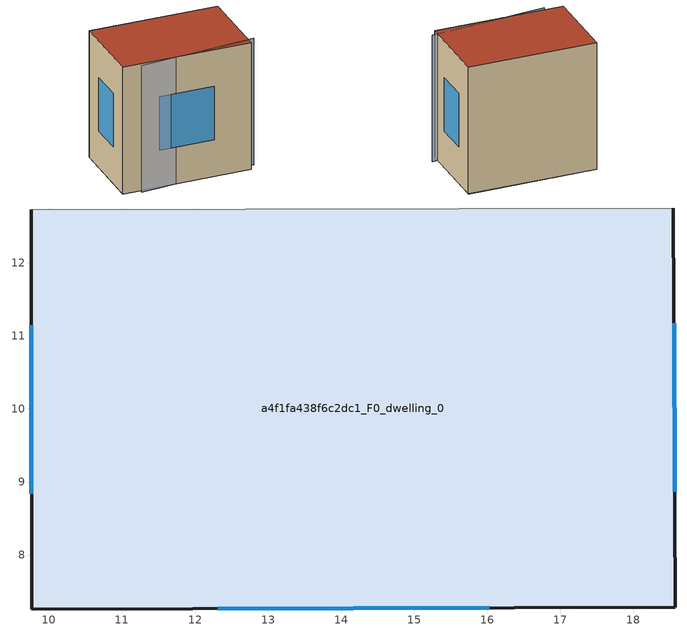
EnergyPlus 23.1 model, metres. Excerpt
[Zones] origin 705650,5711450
a4f1fa438f6c2dc1_F0_dwelling_0
 floor ground (EU_floor_Construction): 18.55,12.75 18.58,7.28 9.76,7.26 9.76,12.73 z0
 wall outside (EU_wall_Construction): 9.76,12.73 9.76,7.26 18.58,7.28 18.55,12.75 z0:9
 wall adiabatic (EU_wall_Construction): 18.55,12.75 9.76,12.73 z0:9
 window (EU_Window_Construction): 18.57,8.86 18.56,11.17 / 12.31,7.27 16.03,7.28 / 9.76,11.15 9.76,8.84 z2.6:6.4
 roof outside (EU_roof_Construction): 18.58,7.28 18.55,12.75 9.76,12.73 9.76,7.26 z9
shading: 10.96,7.03 18.94,7.76 / 18.57,12.75 9.76,12.73 z0:9
[Building]
EU S2 Campaign: North Axis=0; Terrain=City; Solar Distribution=FullExterior
[Site:Location]
London: Latitude=51.5; Longitude=-0.5; Time Zone=0; Elevation=25
[SizingPeriod:WeatherFileDays]
AnnualSizingPeriod: Begin Month=1; Begin Day of Month=1; End Month=12; End Day of Month=31; Day of Week for Start Day=Monday; Use Weather File Daylight Saving Period=No; Use Weather File Rain and Snow Indicators=No
[MATERIAL]
EU_InternalMass_Material: Roughness=MediumRough; Thickness=0.1; Conductivity=1; Density=1800; Specific Heat=900; Thermal Absorptance=0.9; Solar Absorptance=0.7; Visible Absorptance=0.7
[MATERIAL:NOMASS] Roughness=MediumRough; Thermal Absorptance=0.9; Solar Absorptance=0.7; Visible Absorptance=0.7
Name | Thermal Resistance
EU_wall_NoMass | 0.724719
EU_roof_NoMass | 2.98947
EU_floor_NoMass | 2.39157
[WINDOWMATERIAL:SIMPLEGLAZINGSYSTEM]
EU_Window_SimpleGlazing: UFactor=2.63425; Solar Heat Gain Coefficient=0.76; Visible Transmittance=0.76
[CONSTRUCTION]
EU_wall_Construction: EU_wall_NoMass
EU_roof_Construction: EU_roof_NoMass
EU_floor_Construction: EU_floor_NoMass
EU_InternalMass_Construction: EU_InternalMass_Material
EU_Window_Construction: EU_Window_SimpleGlazing
[ZONE]
a4f1fa438f6c2dc1_F0_dwelling_0: Type=1; Multiplier=1; Ceiling Height=autocalculate; Volume=433.261; Floor Area=autocalculate; Part of Total Floor Area=Yes
[INTERNALMASS]
a4f1fa438f6c2dc1_F0_dwelling_0_EU_InternalMass: Construction=EU_InternalMass_Construction; Zone or ZoneList=a4f1fa438f6c2dc1_F0_dwelling_0; Surface Area=48.14
[OTHEREQUIPMENT]
EU_Step8_InternalGain_a4f1fa438f6c2dc1_F0_dwelling_0_f000: Fuel Type=Electricity; Zone or ZoneList or Space or SpaceList=a4f1fa438f6c2dc1_F0_dwelling_0; Schedule=EU_Step8_GainSchedule_a4f1fa438f6c2dc1_F0_dwelling_0_f000; Design Level Calculation Method=Watts/Area; Power per Zone Floor Area=1; Fraction Latent=0; Fraction Radiant=0; Fraction Lost=0; Carbon Dioxide Generation Rate=0; EndUse Subcategory=EU_Step8_InternalGains
[ZONEVENTILATION:DESIGNFLOWRATE]
EU_ConstantAir_a4f1fa438f6c2dc1_F0_dwelling_0: Zone or ZoneList or Space or SpaceList=a4f1fa438f6c2dc1_F0_dwelling_0; Schedule=EU_AlwaysOn; Design Flow Rate Calculation Method=AirChanges/Hour; Air Changes per Hour=0.418135; Ventilation Type=Natural; Fan Pressure Rise=0; Fan Total Efficiency=1; Constant Term Coefficient=1; Temperature Term Coefficient=0; Velocity Term Coefficient=0; Velocity Squared Term Coefficient=0; Minimum Indoor Temperature=-100; Maximum Indoor Temperature=100; Delta Temperature=-100; Minimum Outdoor Temperature=-100; Maximum Outdoor Temperature=100; Maximum Wind Speed=40
[HVACTEMPLATE:THERMOSTAT]
EU_HeatOnly_a4f1fa438f6c2dc1_F0_dwelling_0: Constant Heating Setpoint=20; Constant Cooling Setpoint=50
[HVACTEMPLATE:ZONE:IDEALLOADSAIRSYSTEM]
a4f1fa438f6c2dc1_F0_dwelling_0: Template Thermostat=EU_HeatOnly_a4f1fa438f6c2dc1_F0_dwelling_0; System Availability Schedule=EU_AlwaysOn; Maximum Heating Supply Air Temperature=50; Minimum Cooling Supply Air Temperature=13; Maximum Heating Supply Air Humidity Ratio=0.0156; Minimum Cooling Supply Air Humidity Ratio=0.0077; Heating Limit=NoLimit; Cooling Limit=NoLimit; Heating Availability Schedule=EU_AlwaysOn; Cooling Availability Schedule=EU_CoolingOff; Dehumidification Control Type=ConstantSensibleHeatRatio; Cooling Sensible Heat Ratio=0.7; Dehumidification Setpoint=60; Humidification Control Type=None; Humidification Setpoint=30; Outdoor Air Method=None; Outdoor Air Flow Rate per Person=0.00944; Outdoor Air Flow Rate per Zone Floor Area=0; Outdoor Air Flow Rate per Zone=0; Demand Controlled Ventilation Type=None; Outdoor Air Economizer Type=NoEconomizer; Heat Recovery Type=None; Sensible Heat Recovery Effectiveness=0.7; Latent Heat Recovery Effectiveness=0.65
[SIZING:ZONE]
a4f1fa438f6c2dc1_F0_dwelling_0: Zone Cooling Design Supply Air Temperature Input Method=SupplyAirTemperature; Zone Cooling Design Supply Air Temperature=13; Zone Heating Design Supply Air Temperature Input Method=SupplyAirTemperature; Zone Heating Design Supply Air Temperature=50; Zone Cooling Design Supply Air Humidity Ratio=0.008; Zone Heating Design Supply Air Humidity Ratio=0.008; Cooling Design Air Flow Method=DesignDay; Cooling Design Air Flow Rate=0; Cooling Minimum Air Flow per Zone Floor Area=0.000762; Cooling Minimum Air Flow=0; Cooling Minimum Air Flow Fraction=0.2; Heating Design Air Flow Method=DesignDay; Heating Design Air Flow Rate=0; Heating Maximum Air Flow per Zone Floor Area=0.002032; Heating Maximum Air Flow=0.141576; Heating Maximum Air Flow Fraction=0.3; Account for Dedicated Outdoor Air System=No; Dedicated Outdoor Air System Control Strategy=NeutralSupplyAir; Dedicated Outdoor Air Low Setpoint Temperature for Design=autosize; Dedicated Outdoor Air High Setpoint Temperature for Design=autosize; Zone Load Sizing Method=Sensible Load Only No Latent Load; Zone Latent Cooling Design Supply Air Humidity Ratio Input Method=HumidityRatioDifference; Zone Cooling Design Supply Air Humidity Ratio Difference=0.005; Zone Latent Heating Design Supply Air Humidity Ratio Input Method=HumidityRatioDifference; Zone Humidification Design Supply Air Humidity Ratio Difference=0.005
[SCHEDULE:CONSTANT]
Name | Hourly Value
EU_AlwaysOn | 1
EU_CoolingOff | 0
[SCHEDULE:FILE]
EU_Step8_GainSchedule_a4f1fa438f6c2dc1_F0_dwelling_0_f000: File=../../schedules/a4f1fa438f6c2dc1/a4f1fa438f6c2dc1_F0_dwelling_0_f000_gain.csv; Column Number=1; Rows to Skip at Top=0; Number of Hours of Data=8760; Column Separator=Comma; Interpolate to Timestep=No; Minutes per Item=60; Adjust Schedule for Daylight Savings=Yes
